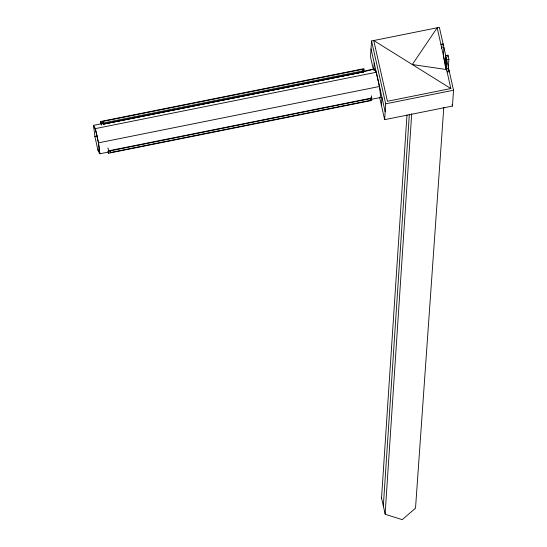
<?xml version="1.0" encoding="UTF-8"?>
<svg xmlns="http://www.w3.org/2000/svg" width="547" height="547" viewBox="0 0 547 547"><rect width="100%" height="100%" fill="white"/><g stroke="black" fill="none" stroke-linecap="round" stroke-linejoin="round"><path stroke-width="0.82" d="M100.559 123.937L100.723 121.475L363.987 68.669L363.823 71.131M102.651 123.157L102.768 121.427L362.736 69.278L363.352 71.999L103.376 124.142L102.98 123.444M371.386 95.814L371.714 100.463L108.45 153.269L108.614 150.808L107.957 147.888M110.542 152.49L110.179 150.883L370.627 98.61L370.517 100.347L110.542 152.49L110.658 150.76M362.736 69.278L362.682 70.146L363.905 69.9M379.556 97.072L384.644 119.663L452.472 106.056L453.525 90.214L439.371 27.35L371.543 40.957L370.497 56.799L373.485 70.105M373.779 69.353L374.203 63.014M381.396 105.236L381.922 97.318M384.644 119.663L385.697 103.821L371.543 40.957M381.539 497.975L406.982 114.911M383.331 505.934L409.341 114.357M385.122 513.893L411.693 113.797M441.34 48.341L441.45 46.775L443.918 47.548L443.343 56.136L445.955 67.719M445.073 65.633L445.73 55.623L447.931 55.185L448.882 59.397L448.273 68.573M445.531 67.924L446.208 57.736M446.078 69.011L446.68 59.835L448.882 59.397M447.822 56.854L447.931 55.185M448.396 69.469L448.499 67.91L446.578 69.565L412.294 64.532L437.176 27.794L450.844 88.546L387.42 101.27L373.745 40.512L450.844 88.546M448.937 72.006L449.046 70.337L447.125 71.992M443.802 107.287L415.515 508.231L402.25 519.65L385.218 514.31L381.444 497.551M102.768 121.427L103.376 124.142L363.317 71.869L374.394 69.004L376.247 72.272L379.447 86.488L380.794 97.428L370.572 99.479L370.155 98.74L370.517 100.347M443.097 43.904L440.903 44.341L443.371 45.121M100.641 122.706L102.706 122.296L103.13 123.034L363.099 70.884M97.462 136.018L94.952 136.518L93.475 125.352L103.068 123.437M362.955 71.301L374.394 69.004L374.586 70.57M363.317 71.869L103.349 124.012L102.706 122.296L102.911 123.937M93.475 125.352L95.335 128.62L376.247 72.272M110.378 150.644L110.603 151.622L99.875 153.775L98.528 142.835L379.447 86.488M99.602 149.413L97.927 149.748L99.657 152.791L98.405 142.61L95.424 129.379L93.701 126.336M108.614 150.808L371.878 98.002M385.697 103.821L453.525 90.214M362.9 71.131L363.352 71.999M110.179 150.883L110.603 151.622M99.875 153.775L98.022 150.507L94.822 136.292M446.113 68.416L446.475 70.03M452.096 104.402L452.472 106.056M371.016 48.874L385.17 111.738M107.957 151.081L108.45 153.269M100.723 121.475L101.544 125.126M95.335 128.62L98.528 142.835M370.367 97.831L370.572 99.479"/></g></svg>
